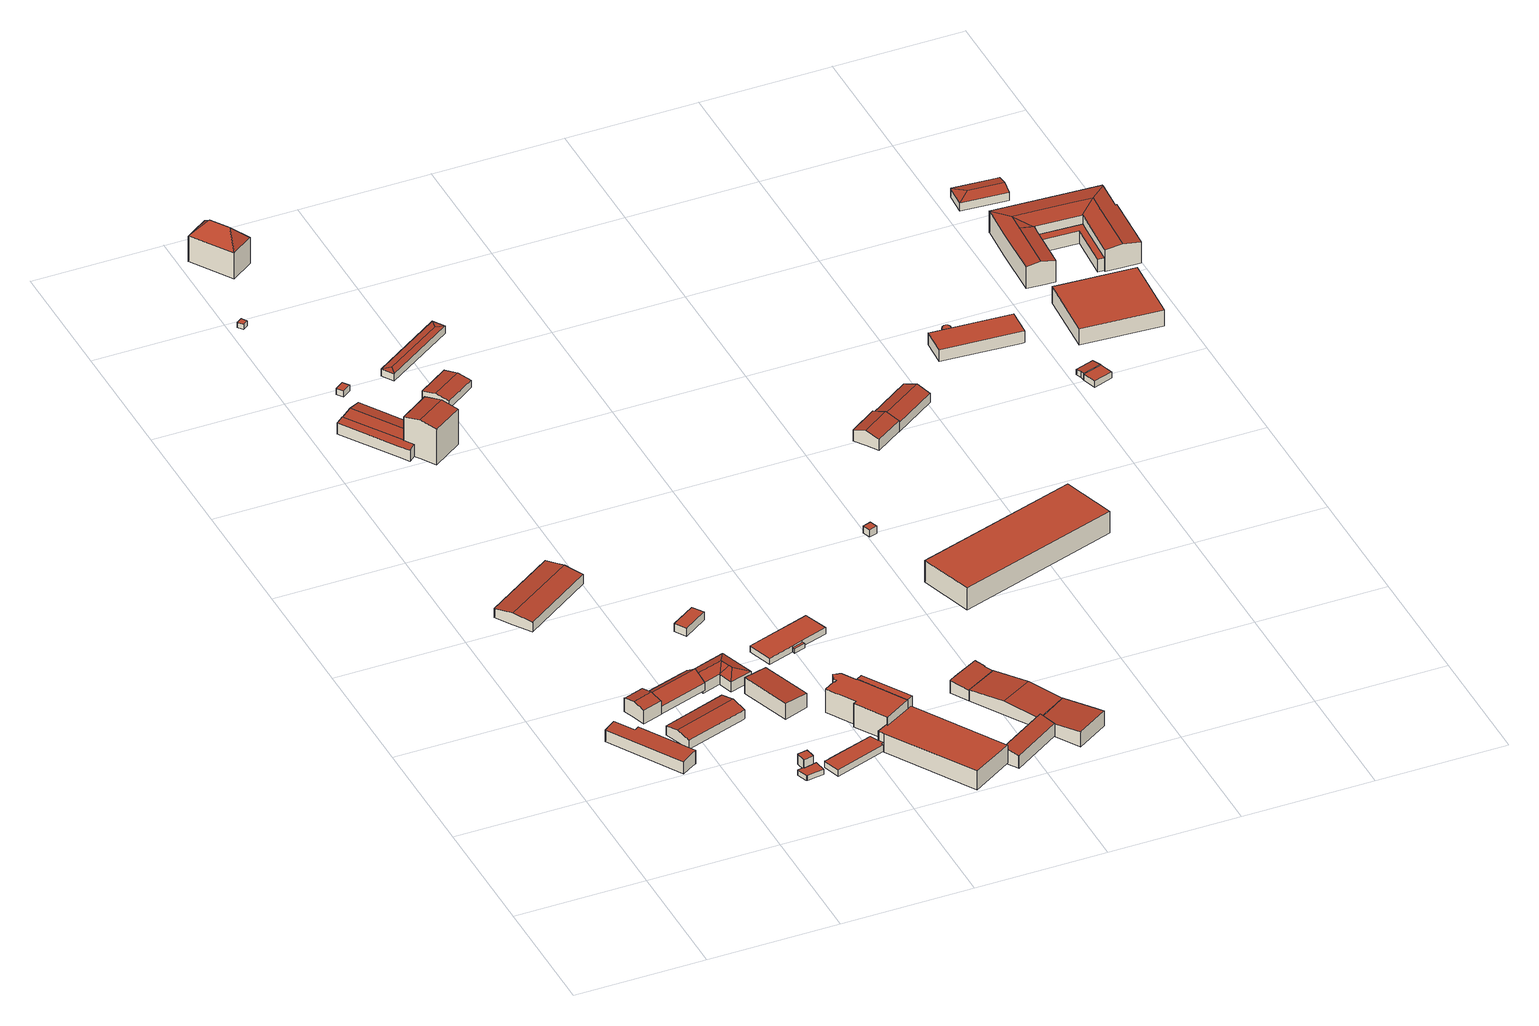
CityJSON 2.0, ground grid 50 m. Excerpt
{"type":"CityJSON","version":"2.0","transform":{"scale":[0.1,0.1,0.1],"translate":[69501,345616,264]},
"CityObjects":{
"building1":{"type":"Building","attributes":{"LoD1 Hoehe":5.33,"Traufenhoehe":4.96,"Firsthoehe":5.7,"Dachflaeche":213.8,"Grundflaeche":212.64,"Grundhoehe":269.23,"usage":"autoGebMod"},"geometry":[{"type":"MultiSurface","lod":"3","boundaries":[[[0,1,2,3,4,5,6]],[[7,8,4,3]],[[8,9,5,4]],[[9,10,6,5]],[[10,11,0,6]],[[11,12,1,0]],[[1,12,13,7,3,2]],[[8,7,13,12,11,10,9]]],"semantics":{"surfaces":[{"type":"RoofSurface","Flaeche":213.8,"Neigung":5.97,"Ausrichtung":-121.19},{"type":"WallSurface"},{"type":"GroundSurface"}],"values":[0,1,1,1,1,1,1,2]}}]},
"building2":{"type":"Building","attributes":{"LoD1 Hoehe":6.3,"Traufenhoehe":5.64,"Firsthoehe":6.96,"Dachflaeche":81.57,"Grundflaeche":78.7,"Grundhoehe":269.57,"usage":"autoGebMod"},"geometry":[{"type":"MultiSurface","lod":"3","boundaries":[[[14,15,16,17,18]],[[19,20,15,14,21]],[[22,23,24,21,14,18]],[[24,25,19,21]],[[25,26,27,28,16,15,20,19]],[[16,28,29,22,18,17]],[[22,29,28,27,26,25,24,23]]],"semantics":{"surfaces":[{"type":"RoofSurface","Flaeche":40.88,"Neigung":15.22,"Ausrichtung":-18.43},{"type":"RoofSurface","Flaeche":40.69,"Neigung":15.23,"Ausrichtung":161.54},{"type":"WallSurface"},{"type":"GroundSurface"}],"values":[0,1,2,2,2,2,3]}}]},
"building3":{"type":"Building","attributes":{"LoD1 Hoehe":4.5,"Traufenhoehe":3.77,"Firsthoehe":5.22,"Dachflaeche":305.08,"Grundflaeche":295.73,"Grundhoehe":269.19,"usage":"autoGebMod"},"geometry":[{"type":"MultiSurface","lod":"3","boundaries":[[[30,31,32,33,34,35]],[[36,31,30,37]],[[38,39,40,41,35,34,33,32]],[[41,42,43,37,30,35]],[[43,44,36,37]],[[36,44,45,38,32,31]],[[39,38,45,44,43,42,41,40]]],"semantics":{"surfaces":[{"type":"RoofSurface","Flaeche":152.54,"Neigung":14.23,"Ausrichtung":161.44},{"type":"RoofSurface","Flaeche":152.54,"Neigung":14.23,"Ausrichtung":-18.6},{"type":"WallSurface"},{"type":"GroundSurface"}],"values":[0,1,2,2,2,2,3]}}]},
"building4":{"type":"Building","attributes":{"LoD1 Hoehe":4.74,"Traufenhoehe":3.03,"Firsthoehe":6.45,"Dachflaeche":236.45,"Grundflaeche":193.32,"Grundhoehe":269.58,"usage":"autoGebMod"},"geometry":[{"type":"MultiSurface","lod":"3","boundaries":[[[46,47,48,49,50,51]],[[52,53,47,46,54]],[[28,27,26,54,46,51]],[[26,55,52,54]],[[55,56,57,58,59,49,48,47,53,52]],[[59,60,28,51,50,49]],[[60,59,58,57,56,55,26,27,28]]],"semantics":{"surfaces":[{"type":"RoofSurface","Flaeche":118.32,"Neigung":35.16,"Ausrichtung":-18.32},{"type":"RoofSurface","Flaeche":118.13,"Neigung":35.16,"Ausrichtung":161.67},{"type":"WallSurface"},{"type":"GroundSurface"}],"values":[0,1,2,2,2,2,3]}}]},
"building5":{"type":"Building","attributes":{"LoD1 Hoehe":4.55,"Traufenhoehe":4.08,"Firsthoehe":5.03,"Dachflaeche":502.81,"Grundflaeche":499.02,"Grundhoehe":269.16,"usage":"autoGebMod"},"geometry":[{"type":"MultiSurface","lod":"3","boundaries":[[[61,62,63,64,65]],[[66,61,65,67,68]],[[69,70,66,68]],[[70,71,72,62,61,66]],[[72,73,63,62]],[[73,74,75,76,69,68,67,65,64,63]],[[70,69,76,75,74,73,72,71]]],"semantics":{"surfaces":[{"type":"RoofSurface","Flaeche":251.42,"Neigung":7.05,"Ausrichtung":146.59},{"type":"RoofSurface","Flaeche":251.39,"Neigung":7.04,"Ausrichtung":-33.41},{"type":"WallSurface"},{"type":"GroundSurface"}],"values":[0,1,2,2,2,2,3]}}]},
"building6":{"type":"Building","attributes":{"LoD1 Hoehe":2.09,"Traufenhoehe":2.09,"Firsthoehe":2.09,"Dachflaeche":32.7,"Grundflaeche":32.7,"Grundhoehe":266.81,"usage":"autoGebMod"},"geometry":[{"type":"MultiSurface","lod":"3","boundaries":[[[77,78,79,80,81,82,83,84,85,86,87,88,89]],[[90,91,87,86]],[[91,92,88,87]],[[92,93,89,88]],[[93,94,95,78,77,89]],[[95,96,97,80,79,78]],[[97,98,81,80]],[[98,99,100,101,84,83,82,81]],[[101,102,85,84]],[[102,90,86,85]],[[91,90,102,101,100,99,98,97,96,95,94,93,92]]],"semantics":{"surfaces":[{"type":"RoofSurface","Flaeche":32.7,"Neigung":0},{"type":"WallSurface"},{"type":"GroundSurface"}],"values":[0,1,1,1,1,1,1,1,1,1,2]}}]},
"building7":{"type":"Building","attributes":{"LoD1 Hoehe":4.3,"Traufenhoehe":4.3,"Firsthoehe":4.3,"Dachflaeche":15.31,"Grundflaeche":15.31,"Grundhoehe":268.11,"usage":"autoGebMod"},"geometry":[{"type":"MultiSurface","lod":"3","boundaries":[[[103,104,105,106,107,108,109]],[[110,111,108,107]],[[111,112,109,108]],[[112,113,103,109]],[[113,114,104,103]],[[105,115,116,110,107,106]],[[114,115,105,104]],[[110,116,115,114,113,112,111]]],"semantics":{"surfaces":[{"type":"RoofSurface","Flaeche":15.31,"Neigung":0},{"type":"WallSurface"},{"type":"GroundSurface"}],"values":[0,1,1,1,1,1,1,2]}}]},
"building8":{"type":"Building","attributes":{"LoD1 Hoehe":4.92,"Traufenhoehe":4.16,"Firsthoehe":5.69,"Dachflaeche":203.16,"Grundflaeche":191.37,"Grundhoehe":267.83,"usage":"autoGebMod"},"geometry":[{"type":"MultiSurface","lod":"3","boundaries":[[[117,118,119]],[[117,120,121,118]],[[122,120,117,119,123,124]],[[125,126,127,128,129,122,124,130]],[[131,132,122,129,128,133]],[[120,132,121]],[[122,132,120]],[[134,135,136,133,128,127]],[[136,137,138,132,131,133]],[[138,139,140,118,121,132]],[[140,141,119,118]],[[141,142,143,124,123,119]],[[143,144,145,146,134,127,126,125,130,124]],[[138,137,136,135,134,146,145,144,143,142,141,140,139]]],"semantics":{"surfaces":[{"type":"RoofSurface","Flaeche":21.59,"Neigung":18.72,"Ausrichtung":161.67},{"type":"RoofSurface","Flaeche":17.38,"Neigung":18.71,"Ausrichtung":-108.33},{"type":"RoofSurface","Flaeche":47.29,"Neigung":18.69,"Ausrichtung":71.75},{"type":"RoofSurface","Flaeche":63.18,"Neigung":20.44,"Ausrichtung":-18.43},{"type":"RoofSurface","Flaeche":43.42,"Neigung":20.4,"Ausrichtung":161.66},{"type":"RoofSurface","Flaeche":0.239,"Neigung":18.77,"Ausrichtung":-113.14},{"type":"RoofSurface","Flaeche":10.05,"Neigung":18.68,"Ausrichtung":-108.33},{"type":"WallSurface"},{"type":"GroundSurface"}],"values":[0,1,2,3,4,5,6,7,7,7,7,7,7,8]}}]},
"building9":{"type":"Building","attributes":{"LoD1 Hoehe":5.38,"Traufenhoehe":4.97,"Firsthoehe":5.78,"Dachflaeche":251,"Grundflaeche":247.9,"Grundhoehe":269.17,"usage":"autoGebMod"},"children":["building9-1"],"geometry":[{"type":"MultiSurface","lod":"3","boundaries":[[[147,148,149,150]],[[151,148,147,152]],[[153,154,155,149,148,151]],[[155,156,150,149]],[[156,157,158,152,147,150]],[[158,153,151,152]],[[153,158,157,156,155,154]]],"semantics":{"surfaces":[{"type":"RoofSurface","Flaeche":124.22,"Neigung":9.02,"Ausrichtung":57.08},{"type":"RoofSurface","Flaeche":126.78,"Neigung":9.02,"Ausrichtung":-123.25},{"type":"WallSurface"},{"type":"GroundSurface"}],"values":[0,1,2,2,2,2,3]}}]},
"building9-1":{"type":"BuildingPart","attributes":{"LoD1 Hoehe":4.9,"Traufenhoehe":4.6,"Firsthoehe":5.2,"Dachflaeche":98.08,"Grundflaeche":96.52,"Grundhoehe":269.17},"parents":["building9"],"geometry":[{"type":"MultiSurface","lod":"3","boundaries":[[[159,160,161,162,163,164,165,166,167]],[[159,168,169,170,161,160]],[[170,153,162,161]],[[153,158,163,162]],[[158,171,172,165,164,163]],[[172,173,174,167,166,165]],[[174,168,159,167]],[[169,168,174,173,172,171,158,153,170]]],"semantics":{"surfaces":[{"type":"RoofSurface","Flaeche":98.08,"Neigung":10.23,"Ausrichtung":-123.4},{"type":"WallSurface"},{"type":"GroundSurface"}],"values":[0,1,1,1,1,1,1,2]}}]},
"building10":{"type":"Building","attributes":{"LoD1 Hoehe":6.33,"Traufenhoehe":5.99,"Firsthoehe":6.67,"Dachflaeche":202.39,"Grundflaeche":201.91,"Grundhoehe":268.09,"usage":"autoGebMod"},"geometry":[{"type":"MultiSurface","lod":"3","boundaries":[[[175,176,177,178]],[[179,180,178,177]],[[180,181,175,178]],[[181,182,176,175]],[[182,179,177,176]],[[182,181,180,179]]],"semantics":{"surfaces":[{"type":"RoofSurface","Flaeche":202.39,"Neigung":3.97,"Ausrichtung":70.93},{"type":"WallSurface"},{"type":"GroundSurface"}],"values":[0,1,1,1,1,2]}}]},
"building11":{"type":"Building","attributes":{"LoD1 Hoehe":2.69,"Traufenhoehe":2.69,"Firsthoehe":2.69,"Dachflaeche":144.43,"Grundflaeche":144.43,"Grundhoehe":265.92,"usage":"autoGebMod"},"geometry":[{"type":"MultiSurface","lod":"3","boundaries":[[[183,184,185,186,187,188,189,190,191,192,193]],[[194,195,196,185,184,183]],[[196,197,186,185]],[[197,198,187,186]],[[198,199,188,187]],[[199,200,189,188]],[[200,201,190,189]],[[202,194,183,193]],[[201,203,204,202,193,192,191,190]],[[197,196,195,194,202,204,203,201,200,199,198]]],"semantics":{"surfaces":[{"type":"RoofSurface","Flaeche":144.43,"Neigung":0},{"type":"WallSurface"},{"type":"GroundSurface"}],"values":[0,1,1,1,1,1,1,1,1,2]}}]},
"building12":{"type":"Building","attributes":{"LoD1 Hoehe":2.06,"Traufenhoehe":2.06,"Firsthoehe":2.06,"Dachflaeche":6.19,"Grundflaeche":6.19,"Grundhoehe":269.09,"usage":"autoGebMod"},"geometry":[{"type":"MultiSurface","lod":"3","boundaries":[[[205,206,207,208]],[[209,210,208,207]],[[210,211,205,208]],[[211,212,206,205]],[[212,209,207,206]],[[212,211,210,209]]],"semantics":{"surfaces":[{"type":"RoofSurface","Flaeche":6.19,"Neigung":0},{"type":"WallSurface"},{"type":"GroundSurface"}],"values":[0,1,1,1,1,2]}}]},
"building13":{"type":"Building","attributes":{"LoD1 Hoehe":2.51,"Traufenhoehe":2.51,"Firsthoehe":2.51,"Dachflaeche":11.51,"Grundflaeche":11.51,"Grundhoehe":268.93,"usage":"autoGebMod"},"geometry":[{"type":"MultiSurface","lod":"3","boundaries":[[[213,214,215,216]],[[217,218,216,215]],[[218,219,213,216]],[[219,220,214,213]],[[220,217,215,214]],[[220,219,218,217]]],"semantics":{"surfaces":[{"type":"RoofSurface","Flaeche":11.51,"Neigung":0},{"type":"WallSurface"},{"type":"GroundSurface"}],"values":[0,1,1,1,1,2]}}]},
"building14":{"type":"Building","attributes":{"LoD1 Hoehe":3.37,"Traufenhoehe":3.37,"Firsthoehe":3.37,"Dachflaeche":56.77,"Grundflaeche":56.77,"Grundhoehe":268.95,"usage":"autoGebMod"},"geometry":[{"type":"MultiSurface","lod":"3","boundaries":[[[221,222,223,224]],[[225,226,224,223]],[[226,227,221,224]],[[227,228,222,221]],[[228,225,223,222]],[[228,227,226,225]]],"semantics":{"surfaces":[{"type":"RoofSurface","Flaeche":56.77,"Neigung":0},{"type":"WallSurface"},{"type":"GroundSurface"}],"values":[0,1,1,1,1,2]}}]},
"building15":{"type":"Building","attributes":{"LoD1 Hoehe":15.61,"Traufenhoehe":14.91,"Firsthoehe":16.3,"Dachflaeche":188.07,"Grundflaeche":184.21,"Grundhoehe":269.3,"usage":"autoGebMod"},"geometry":[{"type":"MultiSurface","lod":"3","boundaries":[[[229,230,231,232]],[[233,230,229,234,235,236]],[[237,238,239,236,235,234]],[[239,240,241,242,231,230,233,236]],[[242,243,232,231]],[[232,243,244,237,234,229]],[[240,239,238,237,244,243,242,241]]],"semantics":{"surfaces":[{"type":"RoofSurface","Flaeche":94.28,"Neigung":11.63,"Ausrichtung":146.26},{"type":"RoofSurface","Flaeche":93.79,"Neigung":11.64,"Ausrichtung":-33.76},{"type":"WallSurface"},{"type":"GroundSurface"}],"values":[0,1,2,2,2,2,3]}}]},
"building16":{"type":"Building","attributes":{"LoD1 Hoehe":9.88,"Traufenhoehe":9.88,"Firsthoehe":9.88,"Dachflaeche":310.9,"Grundflaeche":310.9,"Grundhoehe":265.73,"usage":"autoGebMod"},"children":["building16-1"],"geometry":[{"type":"MultiSurface","lod":"3","boundaries":[[[245,246,247,248,249,250,251,252,253,254,255,256,257,258,259,260,261,262,263,264,265]],[[247,246,266,267,268,269,249,248]],[[269,270,250,249]],[[270,271,251,250]],[[271,272,252,251]],[[272,273,253,252]],[[273,274,254,253]],[[274,275,255,254]],[[275,276,277,257,256,255]],[[277,278,279,280,260,259,258,257]],[[280,281,282,262,261,260]],[[282,283,263,262]],[[283,284,264,263]],[[284,285,265,264]],[[285,286,266,246,245,265]],[[283,282,281,280,279,278,277,276,275,274,273,272,271,270,269,268,267,266,286,285,284]]],"semantics":{"surfaces":[{"type":"RoofSurface","Flaeche":310.9,"Neigung":0},{"type":"WallSurface"},{"type":"GroundSurface"}],"values":[0,1,1,1,1,1,1,1,1,1,1,1,1,1,1,2]}}]},
"building16-1":{"type":"BuildingPart","attributes":{"LoD1 Hoehe":9.97,"Traufenhoehe":9.97,"Firsthoehe":9.97,"Dachflaeche":55.82,"Grundflaeche":55.82,"Grundhoehe":265.73},"parents":["building16"],"geometry":[{"type":"MultiSurface","lod":"3","boundaries":[[[287,288,289,290,291,292,293]],[[273,294,295,290,289,288]],[[295,296,297,298,293,292,291,290]],[[298,274,287,293]],[[274,273,288,287]],[[274,298,297,296,295,294,273]]],"semantics":{"surfaces":[{"type":"RoofSurface","Flaeche":55.82,"Neigung":0},{"type":"WallSurface"},{"type":"GroundSurface"}],"values":[0,1,1,1,1,2]}}]},
"building17":{"type":"Building","attributes":{"LoD1 Hoehe":13.64,"Traufenhoehe":10.82,"Firsthoehe":16.46,"Dachflaeche":281.55,"Grundflaeche":191.52,"Grundhoehe":269.13,"usage":"autoGebMod"},"geometry":[{"type":"MultiSurface","lod":"3","boundaries":[[[299,300,301,302,303]],[[304,301,300,305]],[[304,305,306]],[[302,301,304,306,307]],[[308,309,310,299,303,302]],[[310,311,312,305,300,299]],[[312,313,306,305]],[[306,313,314,308,302,307]],[[308,314,313,312,311,310,309]]],"semantics":{"surfaces":[{"type":"RoofSurface","Flaeche":39.84,"Neigung":47.13,"Ausrichtung":-33.7},{"type":"RoofSurface","Flaeche":101,"Neigung":47.14,"Ausrichtung":-123.75},{"type":"RoofSurface","Flaeche":39.73,"Neigung":47.15,"Ausrichtung":146.28},{"type":"RoofSurface","Flaeche":100.98,"Neigung":47.14,"Ausrichtung":56.25},{"type":"WallSurface"},{"type":"GroundSurface"}],"values":[0,1,2,3,4,4,4,4,5]}}]},
"building18":{"type":"Building","attributes":{"LoD1 Hoehe":7.68,"Traufenhoehe":7.48,"Firsthoehe":7.88,"Dachflaeche":750.93,"Grundflaeche":750.76,"Grundhoehe":264.63,"usage":"autoGebMod"},"geometry":[{"type":"MultiSurface","lod":"3","boundaries":[[[315,316,317,318,319,320,321,322,323,324]],[[325,326,315,324]],[[326,327,316,315]],[[327,328,317,316]],[[328,329,330,331,320,319,318,317]],[[331,332,333,322,321,320]],[[333,334,323,322]],[[334,325,324,323]],[[326,325,334,333,332,331,330,329,328,327]]],"semantics":{"surfaces":[{"type":"RoofSurface","Flaeche":750.93,"Neigung":1.22,"Ausrichtung":56.34},{"type":"WallSurface"},{"type":"GroundSurface"}],"values":[0,1,1,1,1,1,1,1,2]}}]},
"building19":{"type":"Building","attributes":{"LoD1 Hoehe":2.55,"Traufenhoehe":2.55,"Firsthoehe":2.55,"Dachflaeche":250.61,"Grundflaeche":250.61,"Grundhoehe":267.25,"usage":"autoGebMod"},"geometry":[{"type":"MultiSurface","lod":"3","boundaries":[[[335,336,337,338,339,340]],[[341,342,340,339]],[[342,343,335,340]],[[343,344,336,335]],[[344,345,337,336]],[[346,341,339,338]],[[345,346,338,337]],[[346,345,344,343,342,341]]],"semantics":{"surfaces":[{"type":"RoofSurface","Flaeche":250.61,"Neigung":0},{"type":"WallSurface"},{"type":"GroundSurface"}],"values":[0,1,1,1,1,1,1,2]}}]},
"building20":{"type":"Building","attributes":{"LoD1 Hoehe":1.82,"Traufenhoehe":1.82,"Firsthoehe":1.82,"Dachflaeche":5.76,"Grundflaeche":5.76,"Grundhoehe":267.35,"usage":"autoGebMod"},"geometry":[{"type":"MultiSurface","lod":"3","boundaries":[[[347,348,349,350,351,352]],[[353,354,355,356,352,351,350,349]],[[356,357,347,352]],[[357,358,348,347]],[[358,353,349,348]],[[354,353,358,357,356,355]]],"semantics":{"surfaces":[{"type":"RoofSurface","Flaeche":5.76,"Neigung":0},{"type":"WallSurface"},{"type":"GroundSurface"}],"values":[0,1,1,1,1,2]}}]},
"building21":{"type":"Building","attributes":{"LoD1 Hoehe":3.58,"Traufenhoehe":3.08,"Firsthoehe":4.08,"Dachflaeche":155.36,"Grundflaeche":152.83,"Grundhoehe":269.25,"usage":"autoGebMod"},"geometry":[{"type":"MultiSurface","lod":"3","boundaries":[[[359,360,361,362,363,364,365]],[[366,367,361,360,368]],[[369,370,371,372,359,365,364,363]],[[372,373,374,368,360,359]],[[374,375,366,368]],[[375,376,377,378,369,363,362,361,367,366]],[[369,378,377,376,375,374,373,372,371,370]]],"semantics":{"surfaces":[{"type":"RoofSurface","Flaeche":77.68,"Neigung":10.38,"Ausrichtung":146.17},{"type":"RoofSurface","Flaeche":77.68,"Neigung":10.35,"Ausrichtung":-33.6},{"type":"WallSurface"},{"type":"GroundSurface"}],"values":[0,1,2,2,2,2,3]}}]},
"building22":{"type":"Building","attributes":{"LoD1 Hoehe":3.08,"Traufenhoehe":2.96,"Firsthoehe":3.21,"Dachflaeche":170.05,"Grundflaeche":169.24,"Grundhoehe":269.22,"usage":"autoGebMod"},"geometry":[{"type":"MultiSurface","lod":"3","boundaries":[[[379,380,381]],[[379,382,383,380]],[[382,379,381,384]],[[382,384,383]],[[385,386,380,383]],[[386,387,381,380]],[[387,388,384,381]],[[388,385,383,384]],[[388,387,386,385]]],"semantics":{"surfaces":[{"type":"RoofSurface","Flaeche":6.81,"Neigung":5.59,"Ausrichtung":-123.3},{"type":"RoofSurface","Flaeche":78.22,"Neigung":5.6,"Ausrichtung":-33.3},{"type":"RoofSurface","Flaeche":78.23,"Neigung":5.6,"Ausrichtung":146.7},{"type":"RoofSurface","Flaeche":6.8,"Neigung":5.6,"Ausrichtung":56.7},{"type":"WallSurface"},{"type":"GroundSurface"}],"values":[0,1,2,3,4,4,4,4,5]}}]},
"building23":{"type":"Building","attributes":{"LoD1 Hoehe":5.86,"Traufenhoehe":5.26,"Firsthoehe":6.45,"Dachflaeche":145.16,"Grundflaeche":142.73,"Grundhoehe":264.42,"usage":"autoGebMod"},"geometry":[{"type":"MultiSurface","lod":"3","boundaries":[[[389,390,391,392,393,394,395]],[[396,397,395,394]],[[397,398,389,395]],[[398,399,390,389]],[[399,400,391,390]],[[400,401,392,391]],[[401,402,393,392]],[[402,396,394,393]],[[402,401,400,399,398,397,396]]],"semantics":{"surfaces":[{"type":"RoofSurface","Flaeche":145.16,"Neigung":10.49,"Ausrichtung":148.18},{"type":"WallSurface"},{"type":"GroundSurface"}],"values":[0,1,1,1,1,1,1,1,2]}}]},
"building24":{"type":"Building","attributes":{"LoD1 Hoehe":5.28,"Traufenhoehe":4.53,"Firsthoehe":6.02,"Dachflaeche":403.6,"Grundflaeche":401.55,"Grundhoehe":264.32,"usage":"autoGebMod"},"children":["building24-1"],"geometry":[{"type":"MultiSurface","lod":"3","boundaries":[[[403,404,405,406,407,408]],[[409,403,408,410,411]],[[412,413,414,407,406,405]],[[414,415,416,410,408,407]],[[416,417,411,410]],[[417,418,419,420,412,405,404,403,409,411]],[[415,414,413,412,420,419,418,417,416]]],"semantics":{"surfaces":[{"type":"RoofSurface","Flaeche":200.81,"Neigung":5.77,"Ausrichtung":151.11},{"type":"RoofSurface","Flaeche":202.79,"Neigung":5.67,"Ausrichtung":-28.89},{"type":"WallSurface"},{"type":"GroundSurface"}],"values":[0,1,2,2,2,2,3]}}]},
"building24-1":{"type":"BuildingPart","attributes":{"LoD1 Hoehe":4.95,"Traufenhoehe":4.41,"Firsthoehe":5.49,"Dachflaeche":109.22,"Grundflaeche":108.17,"Grundhoehe":264.32},"parents":["building24"],"geometry":[{"type":"MultiSurface","lod":"3","boundaries":[[[421,422,423,424,425,426,427]],[[416,428,423,422]],[[428,429,424,423]],[[429,430,425,424]],[[430,431,432,427,426,425]],[[432,417,421,427]],[[417,416,422,421]],[[416,417,432,431,430,429,428]]],"semantics":{"surfaces":[{"type":"RoofSurface","Flaeche":109.22,"Neigung":7.97,"Ausrichtung":151.12},{"type":"WallSurface"},{"type":"GroundSurface"}],"values":[0,1,1,1,1,1,1,2]}}]},
"building25":{"type":"Building","attributes":{"LoD1 Hoehe":5.48,"Traufenhoehe":4.69,"Firsthoehe":6.27,"Dachflaeche":248.01,"Grundflaeche":246.96,"Grundhoehe":264.33,"usage":"autoGebMod"},"geometry":[{"type":"MultiSurface","lod":"3","boundaries":[[[433,434,435,436,437,438,439]],[[412,440,434,433]],[[440,441,435,434]],[[441,442,443,437,436,435]],[[443,444,414,439,438,437]],[[414,412,433,439]],[[412,414,444,443,442,441,440]]],"semantics":{"surfaces":[{"type":"RoofSurface","Flaeche":248.01,"Neigung":5.26,"Ausrichtung":-32.43},{"type":"WallSurface"},{"type":"GroundSurface"}],"values":[0,1,1,1,1,1,2]}}]},
"building26":{"type":"Building","attributes":{"LoD1 Hoehe":3.11,"Traufenhoehe":3.11,"Firsthoehe":3.11,"Dachflaeche":10.52,"Grundflaeche":10.52,"Grundhoehe":269.37,"usage":"autoGebMod"},"geometry":[{"type":"MultiSurface","lod":"3","boundaries":[[[445,446,447,448]],[[449,450,445,448]],[[450,451,446,445]],[[451,452,447,446]],[[452,449,448,447]],[[452,451,450,449]]],"semantics":{"surfaces":[{"type":"RoofSurface","Flaeche":10.52,"Neigung":0},{"type":"WallSurface"},{"type":"GroundSurface"}],"values":[0,1,1,1,1,2]}}]},
"building27":{"type":"Building","attributes":{"LoD1 Hoehe":9.22,"Traufenhoehe":9.22,"Firsthoehe":9.22,"Dachflaeche":1406.49,"Grundflaeche":1406.49,"Grundhoehe":264.05,"usage":"autoGebMod"},"geometry":[{"type":"MultiSurface","lod":"3","boundaries":[[[453,454,455,456]],[[457,458,456,455]],[[458,459,453,456]],[[459,460,454,453]],[[460,457,455,454]],[[460,459,458,457]]],"semantics":{"surfaces":[{"type":"RoofSurface","Flaeche":1406.49,"Neigung":0},{"type":"WallSurface"},{"type":"GroundSurface"}],"values":[0,1,1,1,1,2]}}]},
"building28":{"type":"Building","attributes":{"LoD1 Hoehe":5.52,"Traufenhoehe":4.6,"Firsthoehe":6.43,"Dachflaeche":141.98,"Grundflaeche":134.14,"Grundhoehe":269.12,"usage":"autoGebMod"},"geometry":[{"type":"MultiSurface","lod":"3","boundaries":[[[461,462,463,464]],[[465,466,461,464,467]],[[468,469,470,466,465,467]],[[470,471,472,462,461,466]],[[472,473,463,462]],[[463,473,474,468,467,464]],[[468,474,473,472,471,470,469]]],"semantics":{"surfaces":[{"type":"RoofSurface","Flaeche":71.03,"Neigung":19.12,"Ausrichtung":146.12},{"type":"RoofSurface","Flaeche":70.95,"Neigung":19.12,"Ausrichtung":-33.88},{"type":"WallSurface"},{"type":"GroundSurface"}],"values":[0,1,2,2,2,2,3]}}]},
"building29":{"type":"Building","attributes":{"LoD1 Hoehe":4.7,"Traufenhoehe":3.7,"Firsthoehe":5.71,"Dachflaeche":227.28,"Grundflaeche":212.48,"Grundhoehe":269.02,"usage":"autoGebMod"},"geometry":[{"type":"MultiSurface","lod":"3","boundaries":[[[475,476,477,478]],[[479,475,478,480,481]],[[482,483,479,481]],[[483,484,485,476,475,479]],[[485,486,477,476]],[[486,487,488,482,481,480,478,477]],[[483,482,488,487,486,485,484]]],"semantics":{"surfaces":[{"type":"RoofSurface","Flaeche":113.6,"Neigung":20.79,"Ausrichtung":146.12},{"type":"RoofSurface","Flaeche":113.68,"Neigung":20.77,"Ausrichtung":-33.88},{"type":"WallSurface"},{"type":"GroundSurface"}],"values":[0,1,2,2,2,2,3]}}]},
"building30":{"type":"Building","attributes":{"LoD1 Hoehe":0.667,"Traufenhoehe":0.667,"Firsthoehe":0.667,"Dachflaeche":7.88,"Grundflaeche":7.88,"Grundhoehe":268.73,"usage":"autoGebMod"},"geometry":[{"type":"MultiSurface","lod":"3","boundaries":[[[489,490,491,492,493,494,495,496,497,498,499,500,501,502,503,504,505,506,507,508,509,510,511,512,513,514,515,516,517,518,519,520,521,522,523,524,525,526,527,528,529,530,531,532,533,534,535,536,537,538,539,540,541,542,543,544,545,546,547,548,549,550]],[[551,552,538,537]],[[552,553,539,538]],[[553,554,540,539]],[[554,555,541,540]],[[555,556,542,541]],[[556,557,543,542]],[[557,558,544,543]],[[558,559,545,544]],[[559,560,546,545]],[[560,561,547,546]],[[561,562,548,547]],[[562,563,549,548]],[[563,564,550,549]],[[564,565,489,550]],[[565,566,490,489]],[[566,567,491,490]],[[567,568,492,491]],[[568,569,493,492]],[[569,570,494,493]],[[570,571,495,494]],[[571,572,496,495]],[[572,573,497,496]],[[573,574,498,497]],[[574,575,499,498]],[[575,576,500,499]],[[576,577,501,500]],[[577,578,502,501]],[[578,579,503,502]],[[579,580,504,503]],[[580,581,505,504]],[[581,582,506,505]],[[582,583,507,506]],[[583,584,508,507]],[[584,585,509,508]],[[585,586,510,509]],[[586,587,511,510]],[[587,588,512,511]],[[588,589,513,512]],[[589,590,514,513]],[[590,591,515,514]],[[591,592,516,515]],[[592,593,517,516]],[[593,594,518,517]],[[594,595,519,518]],[[595,596,520,519]],[[596,597,521,520]],[[597,598,522,521]],[[598,599,523,522]],[[599,600,524,523]],[[600,601,525,524]],[[601,602,526,525]],[[603,551,537,536]],[[602,604,527,526]],[[604,605,528,527]],[[605,606,529,528]],[[606,607,530,529]],[[607,608,531,530]],[[608,609,532,531]],[[609,610,533,532]],[[610,611,534,533]],[[611,612,535,534]],[[612,603,536,535]],[[609,608,607,606,605,604,602,601,600,599,598,597,596,595,594,593,592,591,590,589,588,587,586,585,584,583,582,581,580,579,578,577,576,575,574,573,572,571,570,569,568,567,566,565,564,563,562,561,560,559,558,557,556,555,554,553,552,551,603,612,611,610]]],"semantics":{"surfaces":[{"type":"RoofSurface","Flaeche":7.88,"Neigung":0},{"type":"WallSurface"},{"type":"GroundSurface"}],"values":[0,1,1,1,1,1,1,1,1,1,1,1,1,1,1,1,1,1,1,1,1,1,1,1,1,1,1,1,1,1,1,1,1,1,1,1,1,1,1,1,1,1,1,1,1,1,1,1,1,1,1,1,1,1,1,1,1,1,1,1,1,1,1,2]}}]},
"building31":{"type":"Building","attributes":{"LoD1 Hoehe":4.95,"Traufenhoehe":4.95,"Firsthoehe":4.95,"Dachflaeche":326.89,"Grundflaeche":326.89,"Grundhoehe":267.99,"usage":"autoGebMod"},"geometry":[{"type":"MultiSurface","lod":"3","boundaries":[[[613,614,615,616,617]],[[618,619,617,616]],[[619,620,613,617]],[[620,621,614,613]],[[614,621,622,618,616,615]],[[622,621,620,619,618]]],"semantics":{"surfaces":[{"type":"RoofSurface","Flaeche":326.89,"Neigung":0},{"type":"WallSurface"},{"type":"GroundSurface"}],"values":[0,1,1,1,1,2]}}]},
"building32":{"type":"Building","attributes":{"LoD1 Hoehe":2.39,"Traufenhoehe":2.17,"Firsthoehe":2.61,"Dachflaeche":30.24,"Grundflaeche":30.06,"Grundhoehe":268.05,"usage":"autoGebMod"},"geometry":[{"type":"MultiSurface","lod":"3","boundaries":[[[623,624,625,626,627]],[[628,629,627,626]],[[629,630,623,627]],[[630,631,624,623]],[[632,628,626,625]],[[631,632,625,624]],[[632,631,630,629,628]]],"semantics":{"surfaces":[{"type":"RoofSurface","Flaeche":30.24,"Neigung":6.12,"Ausrichtung":-17.43},{"type":"WallSurface"},{"type":"GroundSurface"}],"values":[0,1,1,1,1,1,2]}}]},
"building33":{"type":"Building","attributes":{"LoD1 Hoehe":2.51,"Traufenhoehe":2.51,"Firsthoehe":2.51,"Dachflaeche":43.46,"Grundflaeche":43.46,"Grundhoehe":268.05,"usage":"autoGebMod"},"geometry":[{"type":"MultiSurface","lod":"3","boundaries":[[[633,634,635,636,637]],[[638,629,628,634,633,637]],[[628,639,635,634]],[[639,640,636,635]],[[640,638,637,636]],[[638,640,639,628,629]]],"semantics":{"surfaces":[{"type":"RoofSurface","Flaeche":43.46,"Neigung":0},{"type":"WallSurface"},{"type":"GroundSurface"}],"values":[0,1,1,1,1,2]}}]},
"building34":{"type":"Building","attributes":{"LoD1 Hoehe":6.73,"Traufenhoehe":6.73,"Firsthoehe":6.73,"Dachflaeche":804.11,"Grundflaeche":804.11,"Grundhoehe":266.94,"usage":"autoGebMod"},"geometry":[{"type":"MultiSurface","lod":"3","boundaries":[[[641,642,643,644]],[[645,646,644,643]],[[646,647,641,644]],[[647,648,642,641]],[[648,645,643,642]],[[648,647,646,645]]],"semantics":{"surfaces":[{"type":"RoofSurface","Flaeche":804.11,"Neigung":0},{"type":"WallSurface"},{"type":"GroundSurface"}],"values":[0,1,1,1,1,2]}}]},
"building35":{"type":"Building","attributes":{"LoD1 Hoehe":3.9,"Traufenhoehe":3.4,"Firsthoehe":4.4,"Dachflaeche":168.99,"Grundflaeche":165.19,"Grundhoehe":267.97,"usage":"autoGebMod"},"geometry":[{"type":"MultiSurface","lod":"3","boundaries":[[[649,650,651,652]],[[653,654,655,649,652,656]],[[657,650,649,655,658]],[[659,660,661,651,650,657]],[[661,662,663,656,652,651]],[[663,664,665,666,655,654,653,656]],[[655,666,667,659,657,658]],[[659,667,666,665,664,663,662,661,660]]],"semantics":{"surfaces":[{"type":"RoofSurface","Flaeche":73.7,"Neigung":12.18,"Ausrichtung":-175.96},{"type":"RoofSurface","Flaeche":73.7,"Neigung":12.18,"Ausrichtung":4.04},{"type":"RoofSurface","Flaeche":21.59,"Neigung":12.12,"Ausrichtung":-86.11},{"type":"WallSurface"},{"type":"GroundSurface"}],"values":[0,1,2,3,3,3,3,4]}}]},
"building36":{"type":"Building","attributes":{"LoD1 Hoehe":5.26,"Traufenhoehe":5.26,"Firsthoehe":5.26,"Dachflaeche":103.49,"Grundflaeche":103.49,"Grundhoehe":267.76,"usage":"autoGebMod"},"geometry":[{"type":"MultiSurface","lod":"3","boundaries":[[[668,669,670,671,672,673,674,675]],[[676,677,670,669]],[[677,678,679,672,671,670]],[[679,680,673,672]],[[680,681,682,675,674,673]],[[682,683,668,675]],[[683,676,669,668]],[[677,676,683,682,681,680,679,678]]],"semantics":{"surfaces":[{"type":"RoofSurface","Flaeche":103.49,"Neigung":0},{"type":"WallSurface"},{"type":"GroundSurface"}],"values":[0,1,1,1,1,1,1,2]}}]},
"building37":{"type":"Building","attributes":{"LoD1 Hoehe":9.56,"Traufenhoehe":9.06,"Firsthoehe":10.06,"Dachflaeche":1086.97,"Grundflaeche":1073.85,"Grundhoehe":267.68,"usage":"autoGebMod"},"geometry":[{"type":"MultiSurface","lod":"3","boundaries":[[[684,685,686,687,688,689,690,691]],[[686,685,684,692,693,694,695,696]],[[697,698,699,686,696,700,701,702,703]],[[697,703,704]],[[705,706,707,697,704,708]],[[709,710,711,707,706,712]],[[707,711,713]],[[714,687,686,699,698,697,713,715]],[[707,713,697]],[[716,717,718,692,684,691]],[[718,719,720,694,693,692]],[[720,721,695,694]],[[721,722,723,700,696,695]],[[723,724,725,726,703,702,701,700]],[[726,727,728,729,705,708,704,703]],[[729,730,731,712,706,705]],[[731,732,709,712]],[[732,733,734,711,710,709]],[[734,713,711]],[[734,735,715,713]],[[735,736,737,738,688,687,714,715]],[[738,739,740,716,691,690,689,688]],[[727,726,725,724,723,722,721,720,719,718,717,716,740,739,738,737,736,735,734,733,732,731,730,729,728]]],"semantics":{"surfaces":[{"type":"RoofSurface","Flaeche":161.89,"Neigung":8.47,"Ausrichtung":-86.89},{"type":"RoofSurface","Flaeche":205.68,"Neigung":8.46,"Ausrichtung":93.43},{"type":"RoofSurface","Flaeche":248.31,"Neigung":8.23,"Ausrichtung":3.19},{"type":"RoofSurface","Flaeche":0.068,"Neigung":9.17,"Ausrichtung":10.13},{"type":"RoofSurface","Flaeche":173.3,"Neigung":10.22,"Ausrichtung":-86.8},{"type":"RoofSurface","Flaeche":113.85,"Neigung":10.23,"Ausrichtung":93.19},{"type":"RoofSurface","Flaeche":0.00142,"Neigung":41.93,"Ausrichtung":14.42},{"type":"RoofSurface","Flaeche":164.25,"Neigung":8.23,"Ausrichtung":-175.76},{"type":"RoofSurface","Flaeche":19.62,"Neigung":10.22,"Ausrichtung":93.2},{"type":"WallSurface"},{"type":"GroundSurface"}],"values":[0,1,2,3,4,5,6,7,8,9,9,9,9,9,9,9,9,9,9,9,9,9,10]}}]}
},
"vertices":[
[172,721,102],[340,443,102],[386,471,108],[400,479,109],[277,682,109],[262,673,107],[216,748,107],[400,479,52],[277,682,52],[262,673,52],[216,748,52],[172,721,52],[340,443,52],[386,471,52],
[316,802,125],[392,828,125],[378,874,112],[303,849,112],[300,848,112],[407,781,112],[407,782,112],[331,756,112],[300,848,56],[316,802,56],[331,756,56],[407,781,56],[407,782,56],[392,828,56],[378,874,56],[303,849,56],
[641,700,104],[395,618,104],[414,564,90],[417,565,90],[654,644,90],[659,646,90],[377,672,90],[623,755,90],[414,564,52],[417,565,52],[654,644,52],[659,646,52],[641,700,52],[623,755,52],[377,672,52],[395,618,52],
[392,828,120],[585,892,120],[572,933,90],[571,936,87],[550,929,87],[378,874,86],[600,846,87],[597,854,93],[407,782,87],[600,846,56],[597,854,56],[585,892,56],[572,933,56],[571,936,56],[550,929,56],
[162,1462,102],[205,1398,92],[476,1577,92],[451,1615,98],[434,1641,102],[120,1526,92],[418,1664,98],[391,1705,92],[391,1705,52],[120,1526,52],[162,1462,52],[205,1398,52],[476,1577,52],[451,1615,52],[434,1641,52],[418,1664,52],
[705,308,49],[704,307,49],[707,297,49],[717,266,49],[721,264,49],[723,265,49],[759,269,49],[787,273,49],[780,319,49],[767,317,49],[767,316,49],[729,308,49],[729,311,49],[767,317,28],[767,316,28],[729,308,28],[729,311,28],[705,308,28],[704,307,28],[707,297,28],[717,266,28],[721,264,28],[723,265,28],[759,269,28],[787,273,28],[780,319,28],
[761,354,84],[723,348,84],[729,311,84],[729,310,84],[729,308,84],[767,316,84],[767,317,84],[729,308,41],[767,316,41],[767,317,41],[761,354,41],[723,348,41],[729,311,41],[729,310,41],
[718,879,95],[689,822,80],[775,850,80],[713,892,95],[670,878,80],[700,932,95],[756,906,80],[730,985,80],[643,956,80],[577,934,80],[572,933,80],[585,894,95],[656,917,95],[728,984,80],[669,878,80],[670,879,80],[597,854,80],[572,933,38],[585,894,38],[597,854,38],[669,878,38],[670,879,38],[670,878,38],[689,822,38],[775,850,38],[756,906,38],[730,985,38],[728,984,38],[643,956,38],[577,934,38],
[136,2755,109],[271,2547,109],[312,2574,102],[178,2782,102],[229,2520,101],[93,2727,101],[229,2520,52],[271,2547,52],[312,2574,52],[178,2782,52],[136,2755,52],[93,2727,52],
[252,2482,103],[229,2518,103],[228,2519,103],[229,2520,104],[93,2727,104],[81,2719,101],[65,2708,98],[202,2500,98],[227,2463,98],[252,2482,52],[229,2518,52],[228,2519,52],[81,2719,52],[65,2708,52],[202,2500,52],[227,2463,52],
[725,792,108],[792,599,108],[885,631,101],[818,824,101],[885,631,41],[818,824,41],[725,792,41],[792,599,41],
[810,319,46],[811,318,46],[833,254,46],[1030,321,46],[1028,329,46],[1038,334,46],[1027,353,46],[1011,385,46],[864,336,46],[839,328,46],[821,322,46],[810,319,19],[811,318,19],[833,254,19],[1030,321,19],[1028,329,19],[1038,334,19],[1027,353,19],[1011,385,19],[821,322,19],[864,336,19],[839,328,19],
[7,3408,72],[21,3387,72],[42,3401,72],[28,3422,72],[42,3401,51],[28,3422,51],[7,3408,51],[21,3387,51],
[158,2921,74],[175,2897,74],[207,2919,74],[190,2943,74],[207,2919,49],[190,2943,49],[158,2921,49],[175,2897,49],
[647,1204,83],[675,1161,83],[768,1222,83],[740,1265,83],[768,1222,50],[740,1265,50],[647,1204,50],[675,1161,50],
[379,2538,216],[265,2462,216],[301,2406,202],[416,2482,202],[252,2482,211],[342,2595,202],[312,2574,202],[228,2519,202],[342,2595,53],[312,2574,53],[228,2519,53],[252,2482,53],[265,2462,53],[301,2406,53],[416,2482,53],[379,2538,53],
[987,635,116],[945,609,116],[967,572,116],[974,561,116],[1010,500,116],[998,493,116],[1069,378,116],[1071,373,116],[1174,435,116],[1066,616,116],[1063,615,116],[1063,616,116],[1031,667,116],[1030,667,116],[1024,670,116],[1002,676,116],[994,651,116],[993,650,116],[999,637,116],[990,632,116],[988,635,116],[945,609,17],[967,572,17],[974,561,17],[1010,500,17],[998,493,17],[1069,378,17],[1071,373,17],[1174,435,17],[1066,616,17],[1063,615,17],[1063,616,17],[1031,667,17],[1030,667,17],[1024,670,17],[1002,676,17],[994,651,17],[993,650,17],[999,637,17],[990,632,17],[988,635,17],[987,635,17],
[1066,616,117],[1174,435,117],[1189,445,117],[1198,450,117],[1187,467,117],[1125,568,117],[1088,629,117],[1189,445,17],[1198,450,17],[1187,467,17],[1125,568,17],[1088,629,17],
[10,3820,159],[11,3820,160],[83,3805,216],[97,3877,160],[41,3840,160],[127,3738,216],[113,3666,160],[199,3724,160],[122,3840,160],[97,3877,51],[41,3840,51],[10,3820,51],[11,3820,51],[113,3666,51],[199,3724,51],[122,3840,51],
[1027,353,85],[1038,334,85],[1240,4,85],[1369,84,82],[1396,101,81],[1398,102,81],[1390,115,81],[1189,445,81],[1071,373,84],[1069,378,84],[1069,378,6],[1027,353,6],[1038,334,6],[1240,4,6],[1369,84,6],[1396,101,6],[1398,102,6],[1390,115,6],[1189,445,6],[1071,373,6],
[1090,1093,58],[845,1013,58],[876,920,58],[977,953,58],[1020,968,58],[1122,1002,58],[1020,968,32],[1122,1002,32],[1090,1093,32],[845,1013,32],[876,920,32],[977,953,32],
[1020,968,52],[977,953,52],[980,942,52],[986,944,52],[1018,954,52],[1024,956,52],[980,942,33],[986,944,33],[1018,954,33],[1024,956,33],[1020,968,33],[977,953,33],
[591,2763,83],[561,2808,93],[444,2731,93],[452,2719,91],[474,2685,83],[545,2732,83],[556,2740,83],[414,2776,83],[436,2742,91],[531,2854,83],[474,2685,52],[545,2732,52],[556,2740,52],[591,2763,52],[561,2808,52],[531,2854,52],[414,2776,52],[436,2742,52],[444,2731,52],[452,2719,52],
[375,2942,84],[339,2949,82],[368,2906,82],[603,3092,84],[611,3128,82],[639,3084,82],[611,3128,52],[339,2949,52],[368,2906,52],[639,3084,52],
[1422,60,57],[1608,179,57],[1580,236,69],[1390,115,69],[1398,102,66],[1396,101,66],[1419,63,58],[1396,101,4],[1419,63,4],[1422,60,4],[1608,179,4],[1580,236,4],[1390,115,4],[1398,102,4],
[1502,362,63],[1578,238,49],[1580,236,49],[1610,256,49],[1697,311,49],[1624,429,63],[1427,485,49],[1547,553,49],[1426,486,49],[1580,236,3],[1610,256,3],[1697,311,3],[1624,429,3],[1547,553,3],[1426,486,3],[1427,485,3],[1502,362,3],[1578,238,3],
[1426,486,47],[1547,553,47],[1528,584,52],[1530,585,52],[1509,620,58],[1411,567,58],[1385,552,58],[1528,584,3],[1530,585,3],[1509,620,3],[1411,567,3],[1385,552,3],
[1580,236,50],[1608,179,56],[1664,87,66],[1786,164,66],[1787,164,66],[1767,196,63],[1697,311,50],[1608,179,3],[1664,87,3],[1786,164,3],[1787,164,3],[1767,196,3],
[1496,1458,85],[1465,1449,85],[1476,1418,85],[1506,1428,85],[1506,1428,54],[1496,1458,54],[1465,1449,54],[1476,1418,54],
[1570,1171,93],[1636,967,93],[2261,1169,93],[2195,1372,93],[2261,1169,1],[2195,1372,1],[1570,1171,1],[1636,967,1],
[1683,1906,116],[1712,1862,97],[1818,1933,97],[1788,1977,116],[1656,1952,97],[1653,1950,97],[1758,2021,97],[1758,2021,51],[1656,1952,51],[1653,1950,51],[1683,1906,51],[1712,1862,51],[1818,1933,51],[1788,1977,51],
[1788,1977,107],[1818,1933,87],[1984,2045,87],[1955,2089,107],[1758,2021,87],[1929,2128,89],[1925,2133,87],[1925,2133,50],[1758,2021,50],[1788,1977,50],[1818,1933,50],[1984,2045,50],[1955,2089,50],[1929,2128,50],
[2211,2391,54],[2213,2391,54],[2214,2392,54],[2216,2392,54],[2217,2393,54],[2218,2394,54],[2220,2395,54],[2221,2396,54],[2222,2398,54],[2223,2399,54],[2223,2400,54],[2224,2402,54],[2224,2404,54],[2224,2405,54],[2224,2407,54],[2224,2408,54],[2224,2410,54],[2224,2411,54],[2223,2413,54],[2223,2414,54],[2222,2416,54],[2221,2417,54],[2220,2418,54],[2218,2419,54],[2217,2420,54],[2216,2421,54],[2214,2422,54],[2213,2422,54],[2211,2422,54],[2209,2423,54],[2208,2423,54],[2206,2422,54],[2205,2422,54],[2203,2422,54],[2202,2421,54],[2200,2420,54],[2199,2419,54],[2198,2418,54],[2197,2417,54],[2196,2416,54],[2195,2414,54],[2194,2413,54],[2194,2411,54],[2193,2410,54],[2193,2408,54],[2193,2407,54],[2193,2405,54],[2193,2404,54],[2194,2402,54],[2194,2400,54],[2195,2399,54],[2196,2398,54],[2197,2396,54],[2198,2395,54],[2199,2394,54],[2200,2393,54],[2202,2392,54],[2203,2392,54],[2205,2391,54],[2206,2391,54],[2208,2391,54],[2209,2391,54],[2194,2402,47],[2194,2400,47],[2195,2399,47],[2196,2398,47],[2197,2396,47],[2198,2395,47],[2199,2394,47],[2200,2393,47],[2202,2392,47],[2203,2392,47],[2205,2391,47],[2206,2391,47],[2208,2391,47],[2209,2391,47],[2211,2391,47],[2213,2391,47],[2214,2392,47],[2216,2392,47],[2217,2393,47],[2218,2394,47],[2220,2395,47],[2221,2396,47],[2222,2398,47],[2223,2399,47],[2223,2400,47],[2224,2402,47],[2224,2404,47],[2224,2405,47],[2224,2407,47],[2224,2408,47],[2224,2410,47],[2224,2411,47],[2223,2413,47],[2223,2414,47],[2222,2416,47],[2221,2417,47],[2220,2418,47],[2218,2419,47],[2217,2420,47],[2216,2421,47],[2214,2422,47],[2213,2422,47],[2211,2422,47],[2209,2423,47],[2208,2423,47],[2206,2422,47],[2205,2422,47],[2203,2422,47],[2202,2421,47],[2200,2420,47],[2199,2419,47],[2198,2418,47],[2193,2404,47],[2197,2417,47],[2196,2416,47],[2195,2414,47],[2194,2413,47],[2194,2411,47],[2193,2410,47],[2193,2408,47],[2193,2407,47],[2193,2405,47],
[2120,2362,89],[2114,2257,89],[2413,2238,89],[2425,2238,89],[2431,2342,89],[2425,2238,40],[2431,2342,40],[2120,2362,40],[2114,2257,40],[2413,2238,40],
[2581,2021,62],[2510,1998,62],[2518,1975,65],[2520,1959,67],[2593,1982,67],[2520,1959,40],[2593,1982,40],[2581,2021,40],[2510,1998,40],[2518,1975,40],
[2593,1982,66],[2520,1959,66],[2537,1905,66],[2611,1929,66],[2594,1982,66],[2594,1982,40],[2537,1905,40],[2611,1929,40],
[2595,2162,97],[2904,2143,97],[2920,2402,97],[2610,2421,97],[2920,2402,29],[2610,2421,29],[2595,2162,29],[2904,2143,29],
[2582,3058,84],[2534,3016,74],[2713,3003,74],[2716,3049,84],[2703,3096,74],[2543,3107,74],[2540,3107,74],[2719,3095,74],[2533,3016,74],[2539,3103,74],[2533,3016,40],[2534,3016,40],[2713,3003,40],[2716,3049,40],[2719,3095,40],[2703,3096,40],[2543,3107,40],[2540,3107,40],[2539,3103,40],
[2679,2723,90],[2676,2689,90],[2830,2682,90],[2830,2681,90],[2820,2507,90],[2844,2506,90],[2855,2679,90],[2857,2714,90],[2676,2689,38],[2830,2682,38],[2830,2681,38],[2820,2507,38],[2844,2506,38],[2855,2679,38],[2857,2714,38],[2679,2723,38],
[2908,2497,137],[2921,2709,137],[2925,2778,137],[2855,2714,128],[2857,2714,128],[2857,2712,128],[2844,2506,128],[2844,2500,128],[2976,2493,127],[2987,2705,128],[2988,2721,128],[2982,2721,129],[2988,2836,129],[2628,2795,137],[2683,2792,137],[2858,2782,137],[2989,2844,128],[2862,2851,128],[2687,2860,128],[2577,2867,128],[2577,2866,128],[2558,2521,128],[2612,2518,137],[2624,2725,137],[2569,2729,128],[2676,2689,128],[2679,2722,128],[2679,2723,128],[2666,2515,128],[2679,2723,127],[2854,2714,128],[2680,2723,127],[2844,2500,37],[2908,2497,37],[2976,2493,37],[2987,2705,37],[2988,2721,37],[2982,2721,37],[2988,2836,37],[2989,2844,37],[2862,2851,37],[2687,2860,37],[2577,2867,37],[2577,2866,37],[2569,2729,37],[2558,2521,37],[2612,2518,37],[2666,2515,37],[2676,2689,37],[2679,2722,37],[2679,2723,37],[2680,2723,37],[2854,2714,37],[2855,2714,37],[2857,2714,37],[2857,2712,37],[2844,2506,37]
]}
